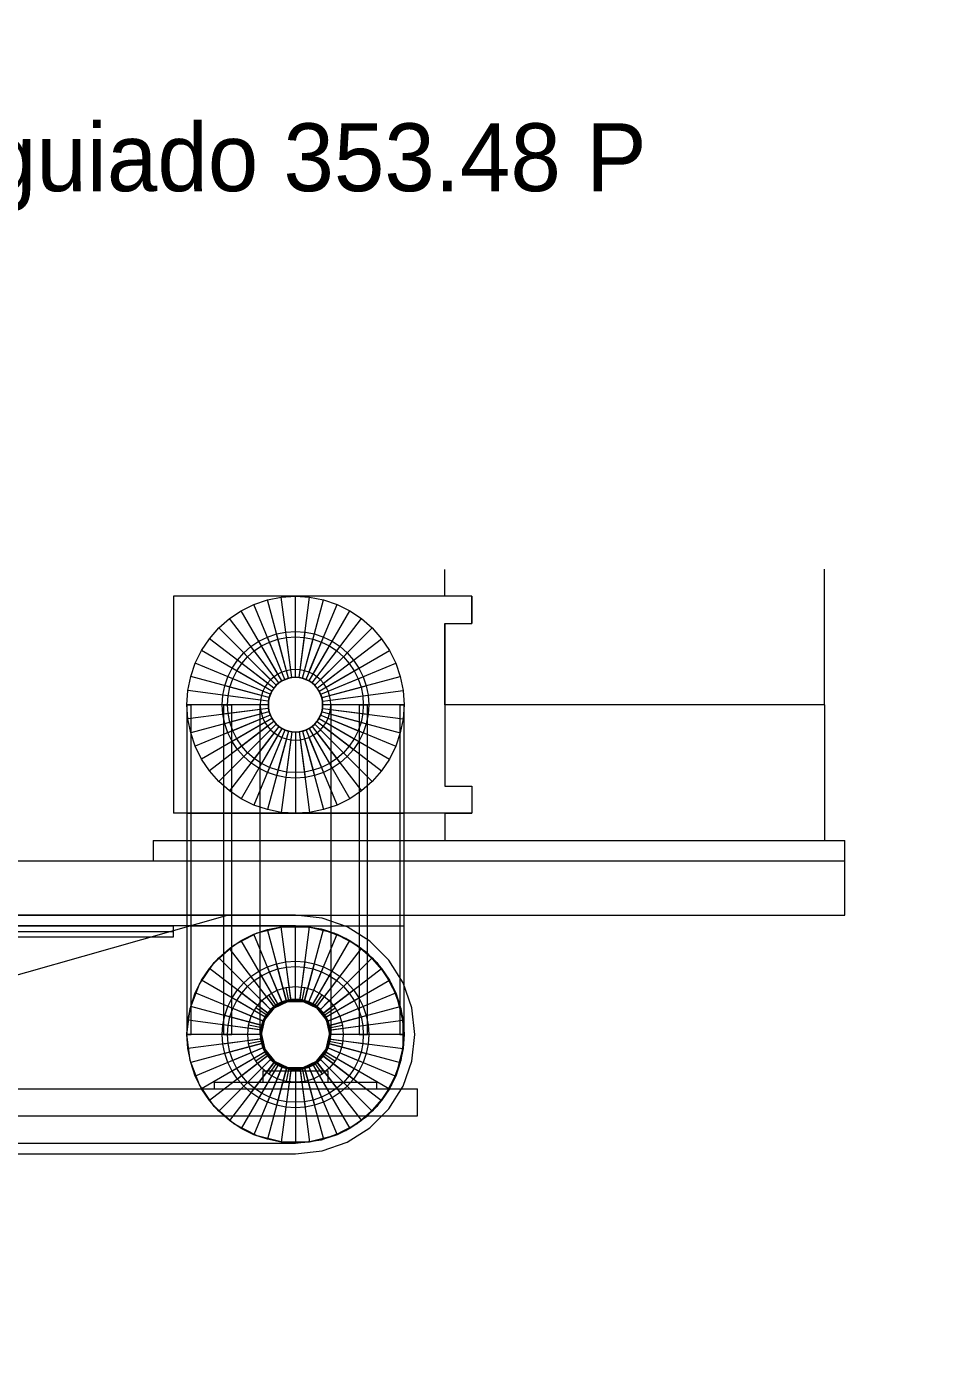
# Model space of a CAD drawing. Header units: millimetres. Extents: x -191664 to 191490, y -197311 to 10263.
# Drawn here: x 2802 to 3482, y -184551 to -183565 of the extents above; entities that cross this region are included whole.
import ezdxf

# ---------------------------------------------------------------- set-up
doc = ezdxf.new("R2010")
doc.units = ezdxf.units.MM
doc.layers.add('R15_COTAS_TRANSPORTE_P', color=1, linetype='Continuous', lineweight=0)
doc.layers.add('R15_PRENSA_RECEPCION_P', color=2, linetype='Continuous', lineweight=0)
doc.dimstyles.new('PLANTA_20', dxfattribs={"dimtxt": 50, "dimasz": 30, "dimexe": 30, "dimexo": 16, "dimgap": 20, "dimtad": 1, "dimtih": 1, "dimtoh": 1, "dimdec": 1, "dimzin": 0, "dimdsep": 46, "dimcen": 0.09, "dimadec": 0, "dimazin": 0, "dimtfac": 1, "dimtdec": 4, "dimtofl": 0, "dimtmove": 0, "dimatfit": 3, "dimfxl": 1, "dimtolj": 1, "dimtzin": 0, "dimarcsym": 0})

# ---------------------------------------------------------------- blocks, each defined once
blk = doc.blocks.new('*D133')
at = {"layer": 'Defpoints', "color": 0, "transparency": 16777216}
for p in [(439.69, -194147.98), (217.89, -194406.09), (-500, -194490), (-500, -194490), (500, -194490)]:
    blk.add_point(p, dxfattribs=at)
at = {"layer": 'R15_COTAS_TRANSPORTE_P', "color": 0, "lineweight": -2, "transparency": 16777216}
blk.add_arc((-500, -194490), 722.77, 2.37834, 17.62166, dxfattribs=at)
at = {"layer": 'R15_COTAS_TRANSPORTE_P', "color": 0, "transparency": 16777216}
for points in [[(184.12, -194272.81), (193.59, -194269.58), (179.18, -194242.8)], [(227.15, -194459.9), (217.15, -194460.11), (222.77, -194490)]]:
    blk.add_solid(points, dxfattribs=at)

msp = doc.modelspace()

# ---------------------------------------------------------------- linework, layer by layer
at = {"layer": 'R15_PRENSA_RECEPCION_P', "color": 127, "true_color": 0x587e77}
for p, q in [((3110, -183968.78), (3110, -183965.42)), ((3110, -183975.38), (3110, -183968.78)), ((3390, -183966.92), (3390, -183965)), ((3390, -183972.61), (3390, -183966.92)), ((3110, -183985), (3110, -183975.38)), ((3390, -183981.85), (3390, -183972.61)), ((3130, -183985), (2910, -183985)), ((2910, -183985), (2910, -184145)), ((3130, -183985), (3110, -183985)), ((3130, -183987.5), (3130, -183985)), ((3130, -183985), (3130, -184005)), ((3130, -183990.12), (3130, -183987.5)), ((3390, -183994.29), (3390, -183981.85)), ((3130, -183992.87), (3130, -183990.12)), ((3130, -183995.74), (3130, -183992.87)), ((3130, -183998.72), (3130, -183995.74)), ((3390, -184009.44), (3390, -183994.29)), ((3110, -184012.6), (3110, -184005)), ((3110, -184005), (3130, -184005)), ((3110, -184005), (3110, -184125)), ((3130, -184001.81), (3130, -183998.72)), ((3130, -184005), (3130, -184001.81)), ((3110, -184020.64), (3110, -184012.6)), ((3390, -184026.73), (3390, -184009.44)), ((3110, -184029.05), (3110, -184020.64)), ((3390, -184045.49), (3390, -184026.73)), ((3110, -184037.77), (3110, -184029.05)), ((3110, -184046.72), (3110, -184037.77)), ((3110, -184055.82), (3110, -184046.72)), ((3390, -184065), (3390, -184045.49)), ((3110, -184065), (3110, -184055.82)), ((3390, -184065), (3110, -184065)), ((3110, -184065), (3110, -184074.18)), ((3390, -184065), (3390, -184084.51)), ((3110, -184074.18), (3110, -184083.28)), ((3110, -184083.28), (3110, -184092.23)), ((3390, -184084.51), (3390, -184103.27)), ((3110, -184092.23), (3110, -184100.95)), ((3110, -184100.95), (3110, -184109.36)), ((3390, -184103.27), (3390, -184120.56)), ((3110, -184109.36), (3110, -184117.4)), ((3110, -184117.4), (3110, -184125)), ((3110, -184125), (3130, -184125)), ((3130, -184125), (3130, -184145)), ((3130, -184125), (3130, -184128.19)), ((3390, -184120.56), (3390, -184135.71)), ((3130, -184128.19), (3130, -184131.28)), ((3130, -184131.28), (3130, -184134.26)), ((3130, -184134.26), (3130, -184137.13)), ((3390, -184135.71), (3390, -184148.15)), ((3130, -184145), (2910, -184145)), ((3110, -184145), (3130, -184145)), ((3110, -184145), (3110, -184154.62)), ((3130, -184137.13), (3130, -184139.88)), ((3130, -184139.88), (3130, -184142.5)), ((3130, -184142.5), (3130, -184145)), ((3110, -184154.62), (3110, -184161.22)), ((3390, -184148.15), (3390, -184157.39)), ((3110, -184161.22), (3110, -184164.58)), ((3390, -184157.39), (3390, -184163.08)), ((3390, -184163.08), (3390, -184165))]:
    msp.add_line(p, q, dxfattribs=at)
at = {"layer": 'R15_PRENSA_RECEPCION_P', "color": 253, "true_color": 0xa2a8aa}
for p, q in [((2969.39, -183991.09), (2979.29, -183987.73)), ((2979.29, -183987.73), (2989.56, -183985.68)), ((2993.27, -184039.89), (2979.29, -183987.73)), ((2989.56, -183985.68), (3000, -183985)), ((2996.61, -184039.22), (2989.56, -183985.68)), ((3000, -184039), (3000, -183985)), ((3000, -183985), (3010.44, -183985.68)), ((3003.39, -184039.22), (3010.44, -183985.68)), ((3006.73, -184039.89), (3020.71, -183987.73)), ((3010.44, -183985.68), (3020.71, -183987.73)), ((3020.71, -183987.73), (3030.61, -183991.09)), ((2951.3, -184001.53), (2960, -183995.72)), ((2960, -183995.72), (2969.39, -183991.09)), ((2987, -184042.48), (2960, -183995.72)), ((2990.05, -184040.98), (2969.39, -183991.09)), ((3009.95, -184040.98), (3030.61, -183991.09)), ((3013, -184042.48), (3040, -183995.72)), ((3030.61, -183991.09), (3040, -183995.72)), ((3040, -183995.72), (3048.7, -184001.53)), ((2943.43, -184008.43), (2951.3, -184001.53)), ((2984.17, -184044.37), (2951.3, -184001.53)), ((3015.83, -184044.37), (3048.7, -184001.53)), ((3048.7, -184001.53), (3056.57, -184008.43)), ((2930.72, -184025), (2936.53, -184016.3)), ((2936.53, -184016.3), (2943.43, -184008.43)), ((2979.37, -184049.17), (2936.53, -184016.3)), ((2981.62, -184046.62), (2943.43, -184008.43)), ((2973, -184018.23), (2979.34, -184015.11)), ((2979.34, -184015.11), (2986.02, -184012.84)), ((2980.87, -184018.81), (2979.34, -184015.11)), ((2980.87, -184018.81), (2987.06, -184016.7)), ((2986.02, -184012.84), (2992.95, -184011.46)), ((2987.06, -184016.7), (2986.02, -184012.84)), ((2987.06, -184016.7), (2993.47, -184015.43)), ((2994.76, -184045.44), (2987.06, -184016.7)), ((2992.95, -184011.46), (3000, -184011)), ((2993.47, -184015.43), (2992.95, -184011.46)), ((2993.47, -184015.43), (3000, -184015)), ((2997.36, -184044.92), (2993.47, -184015.43)), ((3000, -184015), (3000, -184011)), ((3000, -184011), (3007.05, -184011.46)), ((3000, -184044.75), (3000, -184015)), ((3000, -184015), (3006.53, -184015.43)), ((3002.64, -184044.92), (3006.53, -184015.43)), ((3005.24, -184045.44), (3012.94, -184016.7)), ((3006.53, -184015.43), (3007.05, -184011.46)), ((3006.53, -184015.43), (3012.94, -184016.7)), ((3007.05, -184011.46), (3013.98, -184012.84)), ((3012.94, -184016.7), (3013.98, -184012.84)), ((3012.94, -184016.7), (3019.13, -184018.81)), ((3013.98, -184012.84), (3020.66, -184015.11)), ((3018.38, -184046.62), (3056.57, -184008.43)), ((3019.13, -184018.81), (3020.66, -184015.11)), ((3020.63, -184049.17), (3063.47, -184016.3)), ((3020.66, -184015.11), (3027, -184018.23)), ((3056.57, -184008.43), (3063.47, -184016.3)), ((3063.47, -184016.3), (3069.28, -184025)), ((2926.09, -184034.39), (2930.72, -184025)), ((2977.48, -184052), (2930.72, -184025)), ((2957.16, -184032.13), (2961.82, -184026.82)), ((2961.82, -184026.82), (2967.13, -184022.16)), ((2964.64, -184029.64), (2961.82, -184026.82)), ((2964.64, -184029.64), (2969.56, -184025.33)), ((2967.13, -184022.16), (2973, -184018.23)), ((2969.56, -184025.33), (2967.13, -184022.16)), ((2969.56, -184025.33), (2975, -184021.7)), ((2987.67, -184048.93), (2969.56, -184025.33)), ((2975, -184021.7), (2973, -184018.23)), ((2975, -184021.7), (2980.87, -184018.81)), ((2989.88, -184047.46), (2975, -184021.7)), ((2992.25, -184046.29), (2980.87, -184018.81)), ((3007.75, -184046.29), (3019.13, -184018.81)), ((3010.12, -184047.46), (3025, -184021.7)), ((3012.33, -184048.93), (3030.44, -184025.33)), ((3019.13, -184018.81), (3025, -184021.7)), ((3022.52, -184052), (3069.28, -184025)), ((3025, -184021.7), (3027, -184018.23)), ((3025, -184021.7), (3030.44, -184025.33)), ((3027, -184018.23), (3032.87, -184022.16)), ((3030.44, -184025.33), (3032.87, -184022.16)), ((3030.44, -184025.33), (3035.36, -184029.64)), ((3032.87, -184022.16), (3038.18, -184026.82)), ((3035.36, -184029.64), (3038.18, -184026.82)), ((3038.18, -184026.82), (3042.84, -184032.13)), ((3069.28, -184025), (3073.91, -184034.39)), ((2922.73, -184044.29), (2926.09, -184034.39)), ((2975.98, -184055.05), (2926.09, -184034.39)), ((2953.23, -184038), (2957.16, -184032.13)), ((2956.7, -184040), (2960.33, -184034.56)), ((2960.33, -184034.56), (2957.16, -184032.13)), ((2960.33, -184034.56), (2964.64, -184029.64)), ((2983.93, -184052.67), (2960.33, -184034.56)), ((2985.68, -184050.68), (2964.64, -184029.64)), ((3014.32, -184050.68), (3035.36, -184029.64)), ((3016.07, -184052.67), (3039.67, -184034.56)), ((3024.02, -184055.05), (3073.91, -184034.39)), ((3035.36, -184029.64), (3039.67, -184034.56)), ((3039.67, -184034.56), (3042.84, -184032.13)), ((3039.67, -184034.56), (3043.3, -184040)), ((3042.84, -184032.13), (3046.77, -184038)), ((3073.91, -184034.39), (3077.27, -184044.29)), ((2920.68, -184054.56), (2922.73, -184044.29)), ((2974.89, -184058.27), (2922.73, -184044.29)), ((2947.84, -184051.02), (2950.11, -184044.34)), ((2950.11, -184044.34), (2953.23, -184038)), ((2953.81, -184045.87), (2950.11, -184044.34)), ((2951.7, -184052.06), (2953.81, -184045.87)), ((2956.7, -184040), (2953.23, -184038)), ((2953.81, -184045.87), (2956.7, -184040)), ((2981.29, -184057.25), (2953.81, -184045.87)), ((2982.46, -184054.88), (2956.7, -184040)), ((2981.62, -184046.62), (2979.37, -184049.17)), ((2984.17, -184044.37), (2981.62, -184046.62)), ((2987, -184042.48), (2984.17, -184044.37)), ((2990.05, -184040.98), (2987, -184042.48)), ((2989.88, -184047.46), (2987.67, -184048.93)), ((2992.25, -184046.29), (2989.88, -184047.46)), ((2993.27, -184039.89), (2990.05, -184040.98)), ((2994.76, -184045.44), (2992.25, -184046.29)), ((2996.61, -184039.22), (2993.27, -184039.89)), ((2997.36, -184044.92), (2994.76, -184045.44)), ((3000, -184039), (2996.61, -184039.22)), ((3000, -184044.75), (2997.36, -184044.92)), ((3003.39, -184039.22), (3000, -184039)), ((3002.64, -184044.92), (3000, -184044.75)), ((3005.24, -184045.44), (3002.64, -184044.92)), ((3006.73, -184039.89), (3003.39, -184039.22)), ((3007.75, -184046.29), (3005.24, -184045.44)), ((3009.95, -184040.98), (3006.73, -184039.89)), ((3010.12, -184047.46), (3007.75, -184046.29)), ((3013, -184042.48), (3009.95, -184040.98)), ((3012.33, -184048.93), (3010.12, -184047.46)), ((3015.83, -184044.37), (3013, -184042.48)), ((3018.38, -184046.62), (3015.83, -184044.37)), ((3017.54, -184054.88), (3043.3, -184040)), ((3020.63, -184049.17), (3018.38, -184046.62)), ((3018.71, -184057.25), (3046.19, -184045.87)), ((3025.11, -184058.27), (3077.27, -184044.29)), ((3043.3, -184040), (3046.77, -184038)), ((3043.3, -184040), (3046.19, -184045.87)), ((3046.19, -184045.87), (3049.89, -184044.34)), ((3046.19, -184045.87), (3048.3, -184052.06)), ((3046.77, -184038), (3049.89, -184044.34)), ((3049.89, -184044.34), (3052.16, -184051.02)), ((3077.27, -184044.29), (3079.32, -184054.56)), ((2920, -184065), (2920.68, -184054.56)), ((2974.22, -184061.61), (2920.68, -184054.56)), ((2946.46, -184057.95), (2947.84, -184051.02)), ((2951.7, -184052.06), (2947.84, -184051.02)), ((2950.43, -184058.47), (2951.7, -184052.06)), ((2980.44, -184059.76), (2951.7, -184052.06)), ((2975.98, -184055.05), (2974.89, -184058.27)), ((2977.48, -184052), (2975.98, -184055.05)), ((2979.37, -184049.17), (2977.48, -184052)), ((2981.29, -184057.25), (2980.44, -184059.76)), ((2982.46, -184054.88), (2981.29, -184057.25)), ((2983.93, -184052.67), (2982.46, -184054.88)), ((2985.68, -184050.68), (2983.93, -184052.67)), ((2987.67, -184048.93), (2985.68, -184050.68)), ((3014.32, -184050.68), (3012.33, -184048.93)), ((3016.07, -184052.67), (3014.32, -184050.68)), ((3017.54, -184054.88), (3016.07, -184052.67)), ((3018.71, -184057.25), (3017.54, -184054.88)), ((3019.56, -184059.76), (3018.71, -184057.25)), ((3019.56, -184059.76), (3048.3, -184052.06)), ((3022.52, -184052), (3020.63, -184049.17)), ((3024.02, -184055.05), (3022.52, -184052)), ((3025.11, -184058.27), (3024.02, -184055.05)), ((3025.78, -184061.61), (3079.32, -184054.56)), ((3048.3, -184052.06), (3052.16, -184051.02)), ((3048.3, -184052.06), (3049.57, -184058.47)), ((3052.16, -184051.02), (3053.54, -184057.95)), ((3079.32, -184054.56), (3080, -184065)), ((2974, -184065), (2920, -184065)), ((2920.68, -184075.44), (2920, -184065)), ((2946, -184065), (2946.46, -184057.95)), ((2950, -184065), (2946, -184065)), ((2946.46, -184072.05), (2946, -184065)), ((2950.43, -184058.47), (2946.46, -184057.95)), ((2950, -184065), (2950.43, -184058.47)), ((2979.75, -184065), (2950, -184065)), ((2950.43, -184071.53), (2950, -184065)), ((2979.92, -184062.36), (2950.43, -184058.47)), ((2974.22, -184061.61), (2974, -184065)), ((2974, -184065), (2974.22, -184068.39)), ((2974.89, -184058.27), (2974.22, -184061.61)), ((2979.92, -184062.36), (2979.75, -184065)), ((2979.75, -184065), (2979.92, -184067.64)), ((2980.44, -184059.76), (2979.92, -184062.36)), ((3020.08, -184062.36), (3019.56, -184059.76)), ((3020.08, -184062.36), (3049.57, -184058.47)), ((3020.25, -184065), (3020.08, -184062.36)), ((3020.08, -184067.64), (3020.25, -184065)), ((3050, -184065), (3020.25, -184065)), ((3025.78, -184061.61), (3025.11, -184058.27)), ((3026, -184065), (3025.78, -184061.61)), ((3025.78, -184068.39), (3026, -184065)), ((3080, -184065), (3026, -184065)), ((3049.57, -184058.47), (3053.54, -184057.95)), ((3049.57, -184058.47), (3050, -184065)), ((3050, -184065), (3049.57, -184071.53)), ((3054, -184065), (3050, -184065)), ((3053.54, -184057.95), (3054, -184065)), ((3054, -184065), (3053.54, -184072.05)), ((3080, -184065), (3079.32, -184075.44)), ((2974.22, -184068.39), (2920.68, -184075.44)), ((2922.73, -184085.71), (2920.68, -184075.44)), ((2974.89, -184071.73), (2922.73, -184085.71)), ((2975.98, -184074.95), (2926.09, -184095.61)), ((2950.43, -184071.53), (2946.46, -184072.05)), ((2947.84, -184078.98), (2946.46, -184072.05)), ((2979.92, -184067.64), (2950.43, -184071.53)), ((2951.7, -184077.94), (2950.43, -184071.53)), ((2980.44, -184070.24), (2951.7, -184077.94)), ((2981.29, -184072.75), (2953.81, -184084.13)), ((2982.46, -184075.12), (2956.7, -184090)), ((2983.93, -184077.33), (2960.33, -184095.44)), ((2974.22, -184068.39), (2974.89, -184071.73)), ((2974.89, -184071.73), (2975.98, -184074.95)), ((2975.98, -184074.95), (2977.48, -184078)), ((2979.92, -184067.64), (2980.44, -184070.24)), ((2980.44, -184070.24), (2981.29, -184072.75)), ((2981.29, -184072.75), (2982.46, -184075.12)), ((2982.46, -184075.12), (2983.93, -184077.33)), ((2983.93, -184077.33), (2985.68, -184079.32)), ((3014.32, -184079.32), (3016.07, -184077.33)), ((3016.07, -184077.33), (3017.54, -184075.12)), ((3016.07, -184077.33), (3039.67, -184095.44)), ((3017.54, -184075.12), (3018.71, -184072.75)), ((3017.54, -184075.12), (3043.3, -184090)), ((3018.71, -184072.75), (3019.56, -184070.24)), ((3018.71, -184072.75), (3046.19, -184084.13)), ((3019.56, -184070.24), (3020.08, -184067.64)), ((3019.56, -184070.24), (3048.3, -184077.94)), ((3020.08, -184067.64), (3049.57, -184071.53)), ((3022.52, -184078), (3024.02, -184074.95)), ((3024.02, -184074.95), (3025.11, -184071.73)), ((3024.02, -184074.95), (3073.91, -184095.61)), ((3025.11, -184071.73), (3025.78, -184068.39)), ((3025.11, -184071.73), (3077.27, -184085.71)), ((3025.78, -184068.39), (3079.32, -184075.44)), ((3049.57, -184071.53), (3048.3, -184077.94)), ((3049.57, -184071.53), (3053.54, -184072.05)), ((3053.54, -184072.05), (3052.16, -184078.98)), ((3079.32, -184075.44), (3077.27, -184085.71)), ((2926.09, -184095.61), (2922.73, -184085.71)), ((2977.48, -184078), (2930.72, -184105)), ((2979.37, -184080.83), (2936.53, -184113.7)), ((2981.62, -184083.38), (2943.43, -184121.57)), ((2951.7, -184077.94), (2947.84, -184078.98)), ((2950.11, -184085.66), (2947.84, -184078.98)), ((2953.81, -184084.13), (2950.11, -184085.66)), ((2953.23, -184092), (2950.11, -184085.66)), ((2984.17, -184085.63), (2951.3, -184128.47)), ((2953.81, -184084.13), (2951.7, -184077.94)), ((2956.7, -184090), (2953.81, -184084.13)), ((2985.68, -184079.32), (2964.64, -184100.36)), ((2987.67, -184081.07), (2969.56, -184104.67)), ((2989.88, -184082.54), (2975, -184108.3)), ((2977.48, -184078), (2979.37, -184080.83)), ((2979.37, -184080.83), (2981.62, -184083.38)), ((2992.25, -184083.71), (2980.87, -184111.19)), ((2981.62, -184083.38), (2984.17, -184085.63)), ((2984.17, -184085.63), (2987, -184087.52)), ((2985.68, -184079.32), (2987.67, -184081.07)), ((2994.76, -184084.56), (2987.06, -184113.3)), ((2987.67, -184081.07), (2989.88, -184082.54)), ((2989.88, -184082.54), (2992.25, -184083.71)), ((2992.25, -184083.71), (2994.76, -184084.56)), ((2997.36, -184085.08), (2993.47, -184114.57)), ((2994.76, -184084.56), (2997.36, -184085.08)), ((2997.36, -184085.08), (3000, -184085.25)), ((3000, -184085.25), (3002.64, -184085.08)), ((3000, -184085.25), (3000, -184115)), ((3002.64, -184085.08), (3005.24, -184084.56)), ((3002.64, -184085.08), (3006.53, -184114.57)), ((3005.24, -184084.56), (3007.75, -184083.71)), ((3005.24, -184084.56), (3012.94, -184113.3)), ((3007.75, -184083.71), (3010.12, -184082.54)), ((3007.75, -184083.71), (3019.13, -184111.19)), ((3010.12, -184082.54), (3012.33, -184081.07)), ((3010.12, -184082.54), (3025, -184108.3)), ((3012.33, -184081.07), (3014.32, -184079.32)), ((3012.33, -184081.07), (3030.44, -184104.67)), ((3013, -184087.52), (3015.83, -184085.63)), ((3014.32, -184079.32), (3035.36, -184100.36)), ((3015.83, -184085.63), (3018.38, -184083.38)), ((3015.83, -184085.63), (3048.7, -184128.47)), ((3018.38, -184083.38), (3020.63, -184080.83)), ((3018.38, -184083.38), (3056.57, -184121.57)), ((3020.63, -184080.83), (3022.52, -184078)), ((3020.63, -184080.83), (3063.47, -184113.7)), ((3022.52, -184078), (3069.28, -184105)), ((3046.19, -184084.13), (3043.3, -184090)), ((3048.3, -184077.94), (3046.19, -184084.13)), ((3046.19, -184084.13), (3049.89, -184085.66)), ((3049.89, -184085.66), (3046.77, -184092)), ((3048.3, -184077.94), (3052.16, -184078.98)), ((3052.16, -184078.98), (3049.89, -184085.66)), ((3077.27, -184085.71), (3073.91, -184095.61)), ((2930.72, -184105), (2926.09, -184095.61)), ((2956.7, -184090), (2953.23, -184092)), ((2957.16, -184097.87), (2953.23, -184092)), ((2960.33, -184095.44), (2956.7, -184090)), ((2960.33, -184095.44), (2957.16, -184097.87)), ((2987, -184087.52), (2960, -184134.28)), ((2964.64, -184100.36), (2960.33, -184095.44)), ((2990.05, -184089.02), (2969.39, -184138.91)), ((2993.27, -184090.11), (2979.29, -184142.27)), ((2987, -184087.52), (2990.05, -184089.02)), ((2996.61, -184090.78), (2989.56, -184144.32)), ((2990.05, -184089.02), (2993.27, -184090.11)), ((2993.27, -184090.11), (2996.61, -184090.78)), ((2996.61, -184090.78), (3000, -184091)), ((3000, -184091), (3003.39, -184090.78)), ((3000, -184091), (3000, -184145)), ((3003.39, -184090.78), (3006.73, -184090.11)), ((3003.39, -184090.78), (3010.44, -184144.32)), ((3006.73, -184090.11), (3009.95, -184089.02)), ((3006.73, -184090.11), (3020.71, -184142.27)), ((3009.95, -184089.02), (3013, -184087.52)), ((3009.95, -184089.02), (3030.61, -184138.91)), ((3013, -184087.52), (3040, -184134.28)), ((3039.67, -184095.44), (3035.36, -184100.36)), ((3043.3, -184090), (3039.67, -184095.44)), ((3039.67, -184095.44), (3042.84, -184097.87)), ((3046.77, -184092), (3042.84, -184097.87)), ((3043.3, -184090), (3046.77, -184092)), ((3073.91, -184095.61), (3069.28, -184105)), ((2936.53, -184113.7), (2930.72, -184105)), ((2961.82, -184103.18), (2957.16, -184097.87)), ((2964.64, -184100.36), (2961.82, -184103.18)), ((2967.13, -184107.84), (2961.82, -184103.18)), ((2969.56, -184104.67), (2964.64, -184100.36)), ((2969.56, -184104.67), (2967.13, -184107.84)), ((2975, -184108.3), (2969.56, -184104.67)), ((3030.44, -184104.67), (3025, -184108.3)), ((3035.36, -184100.36), (3030.44, -184104.67)), ((3030.44, -184104.67), (3032.87, -184107.84)), ((3038.18, -184103.18), (3032.87, -184107.84)), ((3035.36, -184100.36), (3038.18, -184103.18)), ((3042.84, -184097.87), (3038.18, -184103.18)), ((3069.28, -184105), (3063.47, -184113.7)), ((2943.43, -184121.57), (2936.53, -184113.7)), ((2973, -184111.77), (2967.13, -184107.84)), ((2975, -184108.3), (2973, -184111.77)), ((2979.34, -184114.89), (2973, -184111.77)), ((2980.87, -184111.19), (2975, -184108.3)), ((2980.87, -184111.19), (2979.34, -184114.89)), ((2986.02, -184117.16), (2979.34, -184114.89)), ((2987.06, -184113.3), (2980.87, -184111.19)), ((2987.06, -184113.3), (2986.02, -184117.16)), ((2993.47, -184114.57), (2987.06, -184113.3)), ((2993.47, -184114.57), (2992.95, -184118.54)), ((3000, -184115), (2993.47, -184114.57)), ((3006.53, -184114.57), (3000, -184115)), ((3000, -184115), (3000, -184119)), ((3012.94, -184113.3), (3006.53, -184114.57)), ((3006.53, -184114.57), (3007.05, -184118.54)), ((3019.13, -184111.19), (3012.94, -184113.3)), ((3012.94, -184113.3), (3013.98, -184117.16)), ((3020.66, -184114.89), (3013.98, -184117.16)), ((3025, -184108.3), (3019.13, -184111.19)), ((3019.13, -184111.19), (3020.66, -184114.89)), ((3027, -184111.77), (3020.66, -184114.89)), ((3025, -184108.3), (3027, -184111.77)), ((3032.87, -184107.84), (3027, -184111.77)), ((3063.47, -184113.7), (3056.57, -184121.57)), ((2951.3, -184128.47), (2943.43, -184121.57)), ((2992.95, -184118.54), (2986.02, -184117.16)), ((3000, -184119), (2992.95, -184118.54)), ((3007.05, -184118.54), (3000, -184119)), ((3013.98, -184117.16), (3007.05, -184118.54)), ((3056.57, -184121.57), (3048.7, -184128.47)), ((2960, -184134.28), (2951.3, -184128.47)), ((2969.39, -184138.91), (2960, -184134.28)), ((3040, -184134.28), (3030.61, -184138.91)), ((3048.7, -184128.47), (3040, -184134.28)), ((2979.29, -184142.27), (2969.39, -184138.91)), ((2989.56, -184144.32), (2979.29, -184142.27)), ((3000, -184145), (2989.56, -184144.32)), ((3010.44, -184144.32), (3000, -184145)), ((3020.71, -184142.27), (3010.44, -184144.32)), ((3030.61, -184138.91), (3020.71, -184142.27)), ((2960, -184238.72), (2969.39, -184234.09)), ((2969.39, -184234.09), (2979.29, -184230.73)), ((2990.05, -184283.98), (2969.39, -184234.09)), ((2979.29, -184230.73), (2989.56, -184228.68)), ((2993.27, -184282.89), (2979.29, -184230.73)), ((2989.56, -184228.68), (3000, -184228)), ((2996.61, -184282.22), (2989.56, -184228.68)), ((3000, -184282), (3000, -184228)), ((3000, -184228), (3010.44, -184228.68)), ((3003.39, -184282.22), (3010.44, -184228.68)), ((3006.73, -184282.89), (3020.71, -184230.73)), ((3009.95, -184283.98), (3030.61, -184234.09)), ((3010.44, -184228.68), (3020.71, -184230.73)), ((3020.71, -184230.73), (3030.61, -184234.09)), ((3030.61, -184234.09), (3040, -184238.72)), ((2943.43, -184251.43), (2951.3, -184244.53)), ((2951.3, -184244.53), (2960, -184238.72)), ((2984.17, -184287.37), (2951.3, -184244.53)), ((2987, -184285.48), (2960, -184238.72)), ((3013, -184285.48), (3040, -184238.72)), ((3015.83, -184287.37), (3048.7, -184244.53)), ((3040, -184238.72), (3048.7, -184244.53)), ((3048.7, -184244.53), (3056.57, -184251.43)), ((2936.53, -184259.3), (2943.43, -184251.43)), ((2981.62, -184289.62), (2943.43, -184251.43)), ((2986.02, -184255.84), (2992.95, -184254.46)), ((2992.95, -184254.46), (3000, -184254)), ((2993.47, -184258.43), (2992.95, -184254.46)), ((3000, -184258), (3000, -184254)), ((3000, -184254), (3007.05, -184254.46)), ((3006.53, -184258.43), (3007.05, -184254.46)), ((3007.05, -184254.46), (3013.98, -184255.84)), ((3018.38, -184289.62), (3056.57, -184251.43)), ((3056.57, -184251.43), (3063.47, -184259.3)), ((2930.72, -184268), (2936.53, -184259.3)), ((2979.37, -184292.17), (2936.53, -184259.3)), ((2967.13, -184265.16), (2973, -184261.23)), ((2973, -184261.23), (2979.34, -184258.11)), ((2975, -184264.7), (2973, -184261.23)), ((2975, -184264.7), (2980.87, -184261.81)), ((2979.34, -184258.11), (2986.02, -184255.84)), ((2980.87, -184261.81), (2979.34, -184258.11)), ((2980.87, -184261.81), (2987.06, -184259.7)), ((2990.34, -184284.67), (2980.87, -184261.81)), ((2987.06, -184259.7), (2986.02, -184255.84)), ((2987.06, -184259.7), (2993.47, -184258.43)), ((2993.46, -184283.61), (2987.06, -184259.7)), ((2993.47, -184258.43), (3000, -184258)), ((2996.7, -184282.97), (2993.47, -184258.43)), ((3000, -184282.75), (3000, -184258)), ((3000, -184258), (3006.53, -184258.43)), ((3003.3, -184282.97), (3006.53, -184258.43)), ((3006.53, -184258.43), (3012.94, -184259.7)), ((3006.54, -184283.61), (3012.94, -184259.7)), ((3009.66, -184284.67), (3019.13, -184261.81)), ((3012.94, -184259.7), (3013.98, -184255.84)), ((3012.94, -184259.7), (3019.13, -184261.81)), ((3013.98, -184255.84), (3020.66, -184258.11)), ((3019.13, -184261.81), (3020.66, -184258.11)), ((3019.13, -184261.81), (3025, -184264.7)), ((3020.63, -184292.17), (3063.47, -184259.3)), ((3020.66, -184258.11), (3027, -184261.23)), ((3025, -184264.7), (3027, -184261.23)), ((3027, -184261.23), (3032.87, -184265.16)), ((3063.47, -184259.3), (3069.28, -184268)), ((2926.09, -184277.39), (2930.72, -184268)), ((2977.48, -184295), (2930.72, -184268)), ((2957.16, -184275.13), (2961.82, -184269.82)), ((2960.33, -184277.56), (2964.64, -184272.64)), ((2961.82, -184269.82), (2967.13, -184265.16)), ((2964.64, -184272.64), (2961.82, -184269.82)), ((2964.64, -184272.64), (2969.56, -184268.33)), ((2982.15, -184290.15), (2964.64, -184272.64)), ((2969.56, -184268.33), (2967.13, -184265.16)), ((2969.56, -184268.33), (2975, -184264.7)), ((2984.63, -184287.97), (2969.56, -184268.33)), ((2987.38, -184286.13), (2975, -184264.7)), ((3012.62, -184286.13), (3025, -184264.7)), ((3015.37, -184287.97), (3030.44, -184268.33)), ((3017.85, -184290.15), (3035.36, -184272.64)), ((3022.52, -184295), (3069.28, -184268)), ((3025, -184264.7), (3030.44, -184268.33)), ((3030.44, -184268.33), (3032.87, -184265.16)), ((3030.44, -184268.33), (3035.36, -184272.64)), ((3032.87, -184265.16), (3038.18, -184269.82)), ((3035.36, -184272.64), (3038.18, -184269.82)), ((3035.36, -184272.64), (3039.67, -184277.56)), ((3038.18, -184269.82), (3042.84, -184275.13)), ((3069.28, -184268), (3073.91, -184277.39)), ((2922.73, -184287.29), (2926.09, -184277.39)), ((2975.98, -184298.05), (2926.09, -184277.39)), ((2950.11, -184287.34), (2953.23, -184281)), ((2953.23, -184281), (2957.16, -184275.13)), ((2956.7, -184283), (2953.23, -184281)), ((2953.81, -184288.87), (2956.7, -184283)), ((2956.7, -184283), (2960.33, -184277.56)), ((2978.13, -184295.38), (2956.7, -184283)), ((2960.33, -184277.56), (2957.16, -184275.13)), ((2979.97, -184292.63), (2960.33, -184277.56)), ((2990.05, -184283.98), (2987, -184285.48)), ((2993.27, -184282.89), (2990.05, -184283.98)), ((2993.46, -184283.61), (2990.34, -184284.67)), ((2996.61, -184282.22), (2993.27, -184282.89)), ((2996.7, -184282.97), (2993.46, -184283.61)), ((3000, -184282), (2996.61, -184282.22)), ((3000, -184282.75), (2996.7, -184282.97)), ((3003.39, -184282.22), (3000, -184282)), ((3003.3, -184282.97), (3000, -184282.75)), ((3006.54, -184283.61), (3003.3, -184282.97)), ((3006.73, -184282.89), (3003.39, -184282.22)), ((3009.66, -184284.67), (3006.54, -184283.61)), ((3009.95, -184283.98), (3006.73, -184282.89)), ((3013, -184285.48), (3009.95, -184283.98)), ((3020.03, -184292.63), (3039.67, -184277.56)), ((3021.87, -184295.38), (3043.3, -184283)), ((3024.02, -184298.05), (3073.91, -184277.39)), ((3039.67, -184277.56), (3042.84, -184275.13)), ((3039.67, -184277.56), (3043.3, -184283)), ((3042.84, -184275.13), (3046.77, -184281)), ((3043.3, -184283), (3046.77, -184281)), ((3043.3, -184283), (3046.19, -184288.87)), ((3046.77, -184281), (3049.89, -184287.34)), ((3073.91, -184277.39), (3077.27, -184287.29)), ((2920.68, -184297.56), (2922.73, -184287.29)), ((2974.89, -184301.27), (2922.73, -184287.29)), ((2946.46, -184300.95), (2947.84, -184294.02)), ((2947.84, -184294.02), (2950.11, -184287.34)), ((2951.7, -184295.06), (2947.84, -184294.02)), ((2953.81, -184288.87), (2950.11, -184287.34)), ((2951.7, -184295.06), (2953.81, -184288.87)), ((2976.67, -184298.34), (2953.81, -184288.87)), ((2979.37, -184292.17), (2977.48, -184295)), ((2979.97, -184292.63), (2978.13, -184295.38)), ((2981.62, -184289.62), (2979.37, -184292.17)), ((2982.15, -184290.15), (2979.97, -184292.63)), ((2984.17, -184287.37), (2981.62, -184289.62)), ((2984.63, -184287.97), (2982.15, -184290.15)), ((2987, -184285.48), (2984.17, -184287.37)), ((2987.38, -184286.13), (2984.63, -184287.97)), ((2990.34, -184284.67), (2987.38, -184286.13)), ((3012.62, -184286.13), (3009.66, -184284.67)), ((3015.37, -184287.97), (3012.62, -184286.13)), ((3015.83, -184287.37), (3013, -184285.48)), ((3017.85, -184290.15), (3015.37, -184287.97)), ((3018.38, -184289.62), (3015.83, -184287.37)), ((3020.03, -184292.63), (3017.85, -184290.15)), ((3020.63, -184292.17), (3018.38, -184289.62)), ((3021.87, -184295.38), (3020.03, -184292.63)), ((3022.52, -184295), (3020.63, -184292.17)), ((3023.33, -184298.34), (3046.19, -184288.87)), ((3025.11, -184301.27), (3077.27, -184287.29)), ((3046.19, -184288.87), (3049.89, -184287.34)), ((3046.19, -184288.87), (3048.3, -184295.06)), ((3048.3, -184295.06), (3052.16, -184294.02)), ((3049.89, -184287.34), (3052.16, -184294.02)), ((3052.16, -184294.02), (3053.54, -184300.95)), ((3077.27, -184287.29), (3079.32, -184297.56)), ((2920, -184308), (2920.68, -184297.56)), ((2974.22, -184304.61), (2920.68, -184297.56)), ((2946, -184308), (2946.46, -184300.95)), ((2950.43, -184301.47), (2946.46, -184300.95)), ((2950, -184308), (2950.43, -184301.47)), ((2950.43, -184301.47), (2951.7, -184295.06)), ((2974.97, -184304.7), (2950.43, -184301.47)), ((2975.61, -184301.46), (2951.7, -184295.06)), ((2974.89, -184301.27), (2974.22, -184304.61)), ((2975.98, -184298.05), (2974.89, -184301.27)), ((2975.61, -184301.46), (2974.97, -184304.7)), ((2976.67, -184298.34), (2975.61, -184301.46)), ((2977.48, -184295), (2975.98, -184298.05)), ((2978.13, -184295.38), (2976.67, -184298.34)), ((3023.33, -184298.34), (3021.87, -184295.38)), ((3024.02, -184298.05), (3022.52, -184295)), ((3024.39, -184301.46), (3023.33, -184298.34)), ((3025.11, -184301.27), (3024.02, -184298.05)), ((3024.39, -184301.46), (3048.3, -184295.06)), ((3025.03, -184304.7), (3024.39, -184301.46)), ((3025.03, -184304.7), (3049.57, -184301.47)), ((3025.78, -184304.61), (3025.11, -184301.27)), ((3025.78, -184304.61), (3079.32, -184297.56)), ((3048.3, -184295.06), (3049.57, -184301.47)), ((3049.57, -184301.47), (3053.54, -184300.95)), ((3049.57, -184301.47), (3050, -184308)), ((3053.54, -184300.95), (3054, -184308)), ((3079.32, -184297.56), (3080, -184308)), ((2974, -184308), (2920, -184308)), ((2920.68, -184318.44), (2920, -184308)), ((2974.22, -184311.39), (2920.68, -184318.44)), ((2950, -184308), (2946, -184308)), ((2946.46, -184315.05), (2946, -184308)), ((2974.75, -184308), (2950, -184308)), ((2950.43, -184314.53), (2950, -184308)), ((2974.97, -184311.3), (2950.43, -184314.53)), ((2974.22, -184304.61), (2974, -184308)), ((2974, -184308), (2974.22, -184311.39)), ((2974.22, -184311.39), (2974.89, -184314.73)), ((2974.97, -184304.7), (2974.75, -184308)), ((2974.75, -184308), (2974.97, -184311.3)), ((2974.97, -184311.3), (2975.61, -184314.54)), ((3024.39, -184314.54), (3025.03, -184311.3)), ((3025.25, -184308), (3025.03, -184304.7)), ((3025.03, -184311.3), (3025.25, -184308)), ((3025.03, -184311.3), (3049.57, -184314.53)), ((3025.11, -184314.73), (3025.78, -184311.39)), ((3050, -184308), (3025.25, -184308)), ((3026, -184308), (3025.78, -184304.61)), ((3025.78, -184311.39), (3026, -184308)), ((3025.78, -184311.39), (3079.32, -184318.44)), ((3080, -184308), (3026, -184308)), ((3050, -184308), (3049.57, -184314.53)), ((3054, -184308), (3050, -184308)), ((3054, -184308), (3053.54, -184315.05)), ((3080, -184308), (3079.32, -184318.44)), ((2922.73, -184328.71), (2920.68, -184318.44)), ((2974.89, -184314.73), (2922.73, -184328.71)), ((2975.98, -184317.95), (2926.09, -184338.61)), ((2977.48, -184321), (2930.72, -184348)), ((2950.43, -184314.53), (2946.46, -184315.05)), ((2947.84, -184321.98), (2946.46, -184315.05)), ((2951.7, -184320.94), (2947.84, -184321.98)), ((2950.11, -184328.66), (2947.84, -184321.98)), ((2951.7, -184320.94), (2950.43, -184314.53)), ((2975.61, -184314.54), (2951.7, -184320.94)), ((2953.81, -184327.13), (2951.7, -184320.94)), ((2976.67, -184317.66), (2953.81, -184327.13)), ((2978.13, -184320.62), (2956.7, -184333)), ((2979.97, -184323.37), (2960.33, -184338.44)), ((2974.89, -184314.73), (2975.98, -184317.95)), ((2975.61, -184314.54), (2976.67, -184317.66)), ((2975.98, -184317.95), (2977.48, -184321)), ((2976.67, -184317.66), (2978.13, -184320.62)), ((2977.48, -184321), (2979.37, -184323.83)), ((2978.13, -184320.62), (2979.97, -184323.37)), ((2979.97, -184323.37), (2982.15, -184325.85)), ((3017.85, -184325.85), (3020.03, -184323.37)), ((3020.03, -184323.37), (3021.87, -184320.62)), ((3020.03, -184323.37), (3039.67, -184338.44)), ((3020.63, -184323.83), (3022.52, -184321)), ((3021.87, -184320.62), (3023.33, -184317.66)), ((3021.87, -184320.62), (3043.3, -184333)), ((3022.52, -184321), (3024.02, -184317.95)), ((3022.52, -184321), (3069.28, -184348)), ((3023.33, -184317.66), (3024.39, -184314.54)), ((3023.33, -184317.66), (3046.19, -184327.13)), ((3024.02, -184317.95), (3025.11, -184314.73)), ((3024.02, -184317.95), (3073.91, -184338.61)), ((3024.39, -184314.54), (3048.3, -184320.94)), ((3025.11, -184314.73), (3077.27, -184328.71)), ((3048.3, -184320.94), (3046.19, -184327.13)), ((3049.57, -184314.53), (3048.3, -184320.94)), ((3048.3, -184320.94), (3052.16, -184321.98)), ((3049.57, -184314.53), (3053.54, -184315.05)), ((3052.16, -184321.98), (3049.89, -184328.66)), ((3053.54, -184315.05), (3052.16, -184321.98)), ((3079.32, -184318.44), (3077.27, -184328.71)), ((2926.09, -184338.61), (2922.73, -184328.71)), ((2979.37, -184323.83), (2936.53, -184356.7)), ((2981.62, -184326.38), (2943.43, -184364.57)), ((2953.81, -184327.13), (2950.11, -184328.66)), ((2953.23, -184335), (2950.11, -184328.66)), ((2984.17, -184328.63), (2951.3, -184371.47)), ((2956.7, -184333), (2953.23, -184335)), ((2956.7, -184333), (2953.81, -184327.13)), ((2960.33, -184338.44), (2956.7, -184333)), ((2987, -184330.52), (2960, -184377.28)), ((2982.15, -184325.85), (2964.64, -184343.36)), ((2990.05, -184332.02), (2969.39, -184381.91)), ((2984.63, -184328.03), (2969.56, -184347.67)), ((2987.38, -184329.87), (2975, -184351.3)), ((2993.27, -184333.11), (2979.29, -184385.27)), ((2979.37, -184323.83), (2981.62, -184326.38)), ((2990.34, -184331.33), (2980.87, -184354.19)), ((2981.62, -184326.38), (2984.17, -184328.63)), ((2982.15, -184325.85), (2984.63, -184328.03)), ((2984.17, -184328.63), (2987, -184330.52)), ((2984.63, -184328.03), (2987.38, -184329.87)), ((2987, -184330.52), (2990.05, -184332.02)), ((2993.46, -184332.39), (2987.06, -184356.3)), ((2987.38, -184329.87), (2990.34, -184331.33)), ((2990.05, -184332.02), (2993.27, -184333.11)), ((2990.34, -184331.33), (2993.46, -184332.39)), ((2993.27, -184333.11), (2996.61, -184333.78)), ((2993.46, -184332.39), (2996.7, -184333.03)), ((2996.7, -184333.03), (2993.47, -184357.57)), ((2996.7, -184333.03), (3000, -184333.25)), ((3000, -184333.25), (3003.3, -184333.03)), ((3000, -184333.25), (3000, -184358)), ((3003.3, -184333.03), (3006.54, -184332.39)), ((3003.3, -184333.03), (3006.53, -184357.57)), ((3003.39, -184333.78), (3006.73, -184333.11)), ((3006.54, -184332.39), (3009.66, -184331.33)), ((3006.54, -184332.39), (3012.94, -184356.3)), ((3006.73, -184333.11), (3009.95, -184332.02)), ((3006.73, -184333.11), (3020.71, -184385.27)), ((3009.66, -184331.33), (3012.62, -184329.87)), ((3009.66, -184331.33), (3019.13, -184354.19)), ((3009.95, -184332.02), (3013, -184330.52)), ((3009.95, -184332.02), (3030.61, -184381.91)), ((3012.62, -184329.87), (3015.37, -184328.03)), ((3012.62, -184329.87), (3025, -184351.3)), ((3013, -184330.52), (3015.83, -184328.63)), ((3013, -184330.52), (3040, -184377.28)), ((3015.37, -184328.03), (3017.85, -184325.85)), ((3015.37, -184328.03), (3030.44, -184347.67)), ((3015.83, -184328.63), (3018.38, -184326.38)), ((3015.83, -184328.63), (3048.7, -184371.47)), ((3017.85, -184325.85), (3035.36, -184343.36)), ((3018.38, -184326.38), (3020.63, -184323.83)), ((3018.38, -184326.38), (3056.57, -184364.57)), ((3020.63, -184323.83), (3063.47, -184356.7)), ((3043.3, -184333), (3039.67, -184338.44)), ((3046.19, -184327.13), (3043.3, -184333)), ((3043.3, -184333), (3046.77, -184335)), ((3046.19, -184327.13), (3049.89, -184328.66)), ((3049.89, -184328.66), (3046.77, -184335)), ((3077.27, -184328.71), (3073.91, -184338.61)), ((2930.72, -184348), (2926.09, -184338.61)), ((2957.16, -184340.87), (2953.23, -184335)), ((2960.33, -184338.44), (2957.16, -184340.87)), ((2961.82, -184346.18), (2957.16, -184340.87)), ((2964.64, -184343.36), (2960.33, -184338.44)), ((2964.64, -184343.36), (2961.82, -184346.18)), ((2969.56, -184347.67), (2964.64, -184343.36)), ((2996.61, -184333.78), (2989.56, -184387.32)), ((2996.61, -184333.78), (3000, -184334)), ((3000, -184334), (3003.39, -184333.78)), ((3000, -184334), (3000, -184388)), ((3003.39, -184333.78), (3010.44, -184387.32)), ((3035.36, -184343.36), (3030.44, -184347.67)), ((3039.67, -184338.44), (3035.36, -184343.36)), ((3035.36, -184343.36), (3038.18, -184346.18)), ((3042.84, -184340.87), (3038.18, -184346.18)), ((3039.67, -184338.44), (3042.84, -184340.87)), ((3046.77, -184335), (3042.84, -184340.87)), ((3073.91, -184338.61), (3069.28, -184348)), ((2936.53, -184356.7), (2930.72, -184348)), ((2967.13, -184350.84), (2961.82, -184346.18)), ((2969.56, -184347.67), (2967.13, -184350.84)), ((2973, -184354.77), (2967.13, -184350.84)), ((2975, -184351.3), (2969.56, -184347.67)), ((2975, -184351.3), (2973, -184354.77)), ((2980.87, -184354.19), (2975, -184351.3)), ((3025, -184351.3), (3019.13, -184354.19)), ((3030.44, -184347.67), (3025, -184351.3)), ((3025, -184351.3), (3027, -184354.77)), ((3032.87, -184350.84), (3027, -184354.77)), ((3030.44, -184347.67), (3032.87, -184350.84)), ((3038.18, -184346.18), (3032.87, -184350.84)), ((3069.28, -184348), (3063.47, -184356.7)), ((2943.43, -184364.57), (2936.53, -184356.7)), ((2979.34, -184357.89), (2973, -184354.77)), ((2980.87, -184354.19), (2979.34, -184357.89)), ((2986.02, -184360.16), (2979.34, -184357.89)), ((2987.06, -184356.3), (2980.87, -184354.19)), ((2987.06, -184356.3), (2986.02, -184360.16)), ((2992.95, -184361.54), (2986.02, -184360.16)), ((2993.47, -184357.57), (2987.06, -184356.3)), ((2993.47, -184357.57), (2992.95, -184361.54)), ((3000, -184362), (2992.95, -184361.54)), ((3000, -184358), (2993.47, -184357.57)), ((3006.53, -184357.57), (3000, -184358)), ((3000, -184358), (3000, -184362)), ((3007.05, -184361.54), (3000, -184362)), ((3012.94, -184356.3), (3006.53, -184357.57)), ((3006.53, -184357.57), (3007.05, -184361.54)), ((3013.98, -184360.16), (3007.05, -184361.54)), ((3019.13, -184354.19), (3012.94, -184356.3)), ((3012.94, -184356.3), (3013.98, -184360.16)), ((3020.66, -184357.89), (3013.98, -184360.16)), ((3019.13, -184354.19), (3020.66, -184357.89)), ((3027, -184354.77), (3020.66, -184357.89)), ((3063.47, -184356.7), (3056.57, -184364.57)), ((2951.3, -184371.47), (2943.43, -184364.57)), ((2960, -184377.28), (2951.3, -184371.47)), ((3048.7, -184371.47), (3040, -184377.28)), ((3056.57, -184364.57), (3048.7, -184371.47)), ((2969.39, -184381.91), (2960, -184377.28)), ((2979.29, -184385.27), (2969.39, -184381.91)), ((3030.61, -184381.91), (3020.71, -184385.27)), ((3040, -184377.28), (3030.61, -184381.91)), ((2989.56, -184387.32), (2979.29, -184385.27)), ((3000, -184388), (2989.56, -184387.32)), ((3010.44, -184387.32), (3000, -184388)), ((3020.71, -184385.27), (3010.44, -184387.32))]:
    msp.add_line(p, q, dxfattribs=at)
at = {"layer": 'R15_PRENSA_RECEPCION_P', "color": 253, "true_color": 0xaab3b8}
for p, q in [((2990, -184047.68), (2987.82, -184049.13)), ((2992.35, -184046.52), (2990, -184047.68)), ((2994.82, -184045.68), (2992.35, -184046.52)), ((2997.39, -184045.17), (2994.82, -184045.68)), ((3000, -184045), (2997.39, -184045.17)), ((3002.61, -184045.17), (3000, -184045)), ((3005.18, -184045.68), (3002.61, -184045.17)), ((3007.65, -184046.52), (3005.18, -184045.68)), ((3010, -184047.68), (3007.65, -184046.52)), ((3012.18, -184049.13), (3010, -184047.68)), ((2981.52, -184057.35), (2980.68, -184059.82)), ((2982.68, -184055), (2981.52, -184057.35)), ((2984.13, -184052.82), (2982.68, -184055)), ((2985.86, -184050.86), (2984.13, -184052.82)), ((2987.82, -184049.13), (2985.86, -184050.86)), ((3014.14, -184050.86), (3012.18, -184049.13)), ((3015.87, -184052.82), (3014.14, -184050.86)), ((3017.32, -184055), (3015.87, -184052.82)), ((3018.48, -184057.35), (3017.32, -184055)), ((3019.32, -184059.82), (3018.48, -184057.35)), ((2980.17, -184062.39), (2980, -184065)), ((2980, -184065), (2980.17, -184067.61)), ((2980.68, -184059.82), (2980.17, -184062.39)), ((3019.83, -184062.39), (3019.32, -184059.82)), ((3020, -184065), (3019.83, -184062.39)), ((3019.83, -184067.61), (3020, -184065)), ((2980.17, -184067.61), (2980.68, -184070.18)), ((2980.68, -184070.18), (2981.52, -184072.65)), ((2981.52, -184072.65), (2982.68, -184075)), ((2982.68, -184075), (2984.13, -184077.18)), ((2984.13, -184077.18), (2985.86, -184079.14)), ((3014.14, -184079.14), (3015.87, -184077.18)), ((3015.87, -184077.18), (3017.32, -184075)), ((3017.32, -184075), (3018.48, -184072.65)), ((3018.48, -184072.65), (3019.32, -184070.18)), ((3019.32, -184070.18), (3019.83, -184067.61)), ((2985.86, -184079.14), (2987.82, -184080.87)), ((2987.82, -184080.87), (2990, -184082.32)), ((2990, -184082.32), (2992.35, -184083.48)), ((2992.35, -184083.48), (2994.82, -184084.32)), ((2994.82, -184084.32), (2997.39, -184084.83)), ((2997.39, -184084.83), (3000, -184085)), ((3000, -184085), (3002.61, -184084.83)), ((3002.61, -184084.83), (3005.18, -184084.32)), ((3005.18, -184084.32), (3007.65, -184083.48)), ((3007.65, -184083.48), (3010, -184082.32)), ((3010, -184082.32), (3012.18, -184080.87)), ((3012.18, -184080.87), (3014.14, -184079.14)), ((2993.53, -184283.85), (2990.43, -184284.9)), ((2996.74, -184283.21), (2993.53, -184283.85)), ((3000, -184283), (2996.74, -184283.21)), ((3003.26, -184283.21), (3000, -184283)), ((3006.47, -184283.85), (3003.26, -184283.21)), ((3009.57, -184284.9), (3006.47, -184283.85)), ((2980.17, -184292.78), (2978.35, -184295.5)), ((2982.32, -184290.32), (2980.17, -184292.78)), ((2984.78, -184288.17), (2982.32, -184290.32)), ((2987.5, -184286.35), (2984.78, -184288.17)), ((2990.43, -184284.9), (2987.5, -184286.35)), ((3012.5, -184286.35), (3009.57, -184284.9)), ((3015.22, -184288.17), (3012.5, -184286.35)), ((3017.68, -184290.32), (3015.22, -184288.17)), ((3019.83, -184292.78), (3017.68, -184290.32)), ((3021.65, -184295.5), (3019.83, -184292.78)), ((2975.85, -184301.53), (2975.21, -184304.74)), ((2976.9, -184298.43), (2975.85, -184301.53)), ((2978.35, -184295.5), (2976.9, -184298.43)), ((3023.1, -184298.43), (3021.65, -184295.5)), ((3024.15, -184301.53), (3023.1, -184298.43)), ((3024.79, -184304.74), (3024.15, -184301.53)), ((2975.21, -184304.74), (2975, -184308)), ((2975, -184308), (2975.21, -184311.26)), ((2975.21, -184311.26), (2975.85, -184314.47)), ((3024.15, -184314.47), (3024.79, -184311.26)), ((3025, -184308), (3024.79, -184304.74)), ((3024.79, -184311.26), (3025, -184308)), ((2975.85, -184314.47), (2976.9, -184317.57)), ((2976.9, -184317.57), (2978.35, -184320.5)), ((2978.35, -184320.5), (2980.17, -184323.22)), ((2980.17, -184323.22), (2982.32, -184325.68)), ((3017.68, -184325.68), (3019.83, -184323.22)), ((3019.83, -184323.22), (3021.65, -184320.5)), ((3021.65, -184320.5), (3023.1, -184317.57)), ((3023.1, -184317.57), (3024.15, -184314.47)), ((2982.32, -184325.68), (2984.78, -184327.83)), ((2984.78, -184327.83), (2987.5, -184329.65)), ((2987.5, -184329.65), (2990.43, -184331.1)), ((2990.43, -184331.1), (2993.53, -184332.15)), ((2993.53, -184332.15), (2996.74, -184332.79)), ((2996.74, -184332.79), (3000, -184333)), ((3000, -184333), (3003.26, -184332.79)), ((3003.26, -184332.79), (3006.47, -184332.15)), ((3006.47, -184332.15), (3009.57, -184331.1)), ((3009.57, -184331.1), (3012.5, -184329.65)), ((3012.5, -184329.65), (3015.22, -184327.83)), ((3015.22, -184327.83), (3017.68, -184325.68))]:
    msp.add_line(p, q, dxfattribs=at)
at = {"layer": 'R15_PRENSA_RECEPCION_P', "color": 251, "true_color": 0x596770}
for p, q in [((2920, -184065), (2920, -184308)), ((2920, -184065), (2923, -184065)), ((2923, -184308), (2923, -184065)), ((2974, -184308), (2974, -184065)), ((3026, -184065), (3026, -184308)), ((3077, -184065), (3080, -184065)), ((3077, -184065), (3077, -184308)), ((3080, -184308), (3080, -184065)), ((2920, -184145), (3080, -184145)), ((2920, -184145), (2920, -184228)), ((3080, -184228), (3080, -184145)), ((2895, -184165), (3405, -184165)), ((2895, -184165), (2895, -184180)), ((3405, -184180), (3405, -184165)), ((2480, -184180), (3405, -184180)), ((2895, -184180), (3405, -184180)), ((3405, -184220), (3405, -184180)), ((2480, -184220), (3405, -184220)), ((2500, -184348), (2950, -184220)), ((2950, -184220), (2500, -184220)), ((2920, -184228), (3080, -184228)), ((2920, -184308), (2923, -184308)), ((3077, -184308), (3080, -184308)), ((2700, -184348), (3090, -184348)), ((3090, -184368), (3090, -184348)), ((2700, -184368), (3090, -184368))]:
    msp.add_line(p, q, dxfattribs=at)
at = {"layer": 'R15_PRENSA_RECEPCION_P', "color": 253, "true_color": 0xabb4b8}
for p, q in [((2947, -184065), (2953, -184065)), ((2947, -184065), (2947, -184308)), ((2953, -184308), (2953, -184065)), ((3047, -184065), (3053, -184065)), ((3047, -184065), (3047, -184308)), ((3053, -184308), (3053, -184065)), ((590, -184232), (2910, -184232)), ((2910, -184236), (2910, -184232)), ((590, -184236), (2910, -184236)), ((2947, -184308), (2953, -184308)), ((3047, -184308), (3053, -184308))]:
    msp.add_line(p, q, dxfattribs=at)
at = {"layer": 'R15_PRENSA_RECEPCION_P', "color": 117, "true_color": 0x376c5b}
for p, q in [((3000, -184220), (500, -184220)), ((3019.58, -184222.21), (3000, -184220)), ((3038.18, -184228.71), (3019.58, -184222.21)), ((3000, -184228), (500, -184228)), ((3019.15, -184230.32), (3000, -184228)), ((3037.18, -184237.16), (3019.15, -184230.32)), ((3054.87, -184239.2), (3038.18, -184228.71)), ((3053.05, -184248.12), (3037.18, -184237.16)), ((3068.8, -184253.13), (3054.87, -184239.2)), ((3065.84, -184262.55), (3053.05, -184248.12)), ((3079.29, -184269.82), (3068.8, -184253.13)), ((3074.8, -184279.63), (3065.84, -184262.55)), ((3085.79, -184288.42), (3079.29, -184269.82)), ((3079.42, -184298.36), (3074.8, -184279.63)), ((3088, -184308), (3085.79, -184288.42)), ((3079.42, -184317.64), (3079.42, -184298.36)), ((3085.79, -184327.58), (3088, -184308)), ((3074.8, -184336.37), (3079.42, -184317.64)), ((3079.29, -184346.18), (3085.79, -184327.58)), ((3065.84, -184353.45), (3074.8, -184336.37)), ((3068.8, -184362.87), (3079.29, -184346.18)), ((3053.05, -184367.88), (3065.84, -184353.45)), ((3054.87, -184376.8), (3068.8, -184362.87)), ((3037.18, -184378.84), (3053.05, -184367.88)), ((3019.15, -184385.68), (3037.18, -184378.84)), ((3038.18, -184387.29), (3054.87, -184376.8)), ((500, -184388), (3000, -184388)), ((3000, -184388), (3019.15, -184385.68)), ((3019.58, -184393.79), (3038.18, -184387.29)), ((500, -184396), (3000, -184396)), ((3000, -184396), (3019.58, -184393.79))]:
    msp.add_line(p, q, dxfattribs=at)
at = {"layer": 'R15_PRENSA_RECEPCION_P', "color": 254, "true_color": 0xe8e8df}
for p in [(590, -184228), (2910, -184232)]:
    msp.add_line(p, (2910, -184228), dxfattribs=at)
at = {"layer": 'R15_PRENSA_RECEPCION_P', "color": 9, "true_color": 0xb9c3c2}
for p, q in [((2954.55, -184242.16), (2971.63, -184233.2)), ((2971.63, -184233.2), (2990.36, -184228.58)), ((2990.36, -184228.58), (3009.64, -184228.58)), ((3009.64, -184228.58), (3028.37, -184233.2)), ((3028.37, -184233.2), (3045.45, -184242.16)), ((2940.12, -184254.95), (2954.55, -184242.16)), ((3045.45, -184242.16), (3059.88, -184254.95)), ((2929.16, -184270.82), (2940.12, -184254.95)), ((3059.88, -184254.95), (3070.84, -184270.82)), ((2922.32, -184288.85), (2929.16, -184270.82)), ((3070.84, -184270.82), (3077.68, -184288.85)), ((2984.41, -184288.45), (2994.44, -184283.63)), ((2994.44, -184283.63), (3005.56, -184283.63)), ((3005.56, -184283.63), (3015.59, -184288.45)), ((2920, -184308), (2922.32, -184288.85)), ((2977.48, -184297.15), (2984.41, -184288.45)), ((3015.59, -184288.45), (3022.52, -184297.15)), ((3077.68, -184288.85), (3080, -184308)), ((2975, -184308), (2977.48, -184297.15)), ((3022.52, -184297.15), (3025, -184308)), ((2922.32, -184327.15), (2920, -184308)), ((2975, -184308), (2977.48, -184318.85)), ((3022.52, -184318.85), (3025, -184308)), ((3080, -184308), (3077.68, -184327.15)), ((2977.48, -184318.85), (2984.41, -184327.55)), ((3015.59, -184327.55), (3022.52, -184318.85)), ((2929.16, -184345.18), (2922.32, -184327.15)), ((2984.41, -184327.55), (2994.44, -184332.37)), ((2994.44, -184332.37), (3005.56, -184332.37)), ((3005.56, -184332.37), (3015.59, -184327.55)), ((3077.68, -184327.15), (3070.84, -184345.18)), ((2940.12, -184361.05), (2929.16, -184345.18)), ((3070.84, -184345.18), (3059.88, -184361.05)), ((2954.55, -184373.84), (2940.12, -184361.05)), ((3059.88, -184361.05), (3045.45, -184373.84)), ((2971.63, -184382.8), (2954.55, -184373.84)), ((2990.36, -184387.42), (2971.63, -184382.8)), ((3028.37, -184382.8), (3009.64, -184387.42)), ((3045.45, -184373.84), (3028.37, -184382.8)), ((3009.64, -184387.42), (2990.36, -184387.42))]:
    msp.add_line(p, q, dxfattribs=at)
at = {"layer": 'R15_PRENSA_RECEPCION_P', "color": 125, "true_color": 0x608c85}
for p, q in [((2986.51, -184275.43), (2993.12, -184273.43)), ((2993.12, -184273.43), (3000, -184272.75)), ((2995.07, -184283.24), (2993.12, -184273.43)), ((3000, -184282.75), (3000, -184272.75)), ((3000, -184272.75), (3006.88, -184273.43)), ((3004.93, -184283.24), (3006.88, -184273.43)), ((3006.88, -184273.43), (3013.49, -184275.43)), ((2970.69, -184288.42), (2975.07, -184283.07)), ((2975.07, -184283.07), (2980.42, -184278.69)), ((2982.15, -184290.15), (2975.07, -184283.07)), ((2980.42, -184278.69), (2986.51, -184275.43)), ((2985.97, -184287.01), (2980.42, -184278.69)), ((2990.34, -184284.67), (2986.51, -184275.43)), ((2995.07, -184283.24), (2990.34, -184284.67)), ((3000, -184282.75), (2995.07, -184283.24)), ((3004.93, -184283.24), (3000, -184282.75)), ((3009.66, -184284.67), (3004.93, -184283.24)), ((3009.66, -184284.67), (3013.49, -184275.43)), ((3013.49, -184275.43), (3019.58, -184278.69)), ((3014.03, -184287.01), (3019.58, -184278.69)), ((3017.85, -184290.15), (3024.93, -184283.07)), ((3019.58, -184278.69), (3024.93, -184283.07)), ((3024.93, -184283.07), (3029.31, -184288.42)), ((2967.43, -184294.51), (2970.69, -184288.42)), ((2979.01, -184293.97), (2970.69, -184288.42)), ((2979.01, -184293.97), (2976.67, -184298.34)), ((2982.15, -184290.15), (2979.01, -184293.97)), ((2985.97, -184287.01), (2982.15, -184290.15)), ((2990.34, -184284.67), (2985.97, -184287.01)), ((3014.03, -184287.01), (3009.66, -184284.67)), ((3017.85, -184290.15), (3014.03, -184287.01)), ((3020.99, -184293.97), (3017.85, -184290.15)), ((3020.99, -184293.97), (3029.31, -184288.42)), ((3023.33, -184298.34), (3020.99, -184293.97)), ((3029.31, -184288.42), (3032.57, -184294.51)), ((2964.75, -184308), (2965.43, -184301.12)), ((2965.43, -184301.12), (2967.43, -184294.51)), ((2975.24, -184303.07), (2965.43, -184301.12)), ((2976.67, -184298.34), (2967.43, -184294.51)), ((2975.24, -184303.07), (2974.75, -184308)), ((2976.67, -184298.34), (2975.24, -184303.07)), ((3023.33, -184298.34), (3032.57, -184294.51)), ((3024.76, -184303.07), (3023.33, -184298.34)), ((3024.76, -184303.07), (3034.57, -184301.12)), ((3025.25, -184308), (3024.76, -184303.07)), ((3032.57, -184294.51), (3034.57, -184301.12)), ((3034.57, -184301.12), (3035.25, -184308)), ((2974.75, -184308), (2964.75, -184308)), ((2965.43, -184314.88), (2964.75, -184308)), ((2975.24, -184312.93), (2965.43, -184314.88)), ((2974.75, -184308), (2975.24, -184312.93)), ((2975.24, -184312.93), (2976.67, -184317.66)), ((3023.33, -184317.66), (3024.76, -184312.93)), ((3024.76, -184312.93), (3025.25, -184308)), ((3024.76, -184312.93), (3034.57, -184314.88)), ((3035.25, -184308), (3025.25, -184308)), ((3035.25, -184308), (3034.57, -184314.88)), ((2967.43, -184321.49), (2965.43, -184314.88)), ((2976.67, -184317.66), (2967.43, -184321.49)), ((2970.69, -184327.58), (2967.43, -184321.49)), ((2979.01, -184322.03), (2970.69, -184327.58)), ((2976.67, -184317.66), (2979.01, -184322.03)), ((2979.01, -184322.03), (2982.15, -184325.85)), ((3017.85, -184325.85), (3020.99, -184322.03)), ((3020.99, -184322.03), (3023.33, -184317.66)), ((3020.99, -184322.03), (3029.31, -184327.58)), ((3023.33, -184317.66), (3032.57, -184321.49)), ((3032.57, -184321.49), (3029.31, -184327.58)), ((3034.57, -184314.88), (3032.57, -184321.49)), ((2975.07, -184332.93), (2970.69, -184327.58)), ((2982.15, -184325.85), (2975.07, -184332.93)), ((2980.42, -184337.31), (2975.07, -184332.93)), ((2985.97, -184328.99), (2980.42, -184337.31)), ((2982.15, -184325.85), (2985.97, -184328.99)), ((2985.97, -184328.99), (2990.34, -184331.33)), ((2990.34, -184331.33), (2986.51, -184340.57)), ((2990.34, -184331.33), (2995.07, -184332.76)), ((2995.07, -184332.76), (2993.12, -184342.57)), ((2995.07, -184332.76), (3000, -184333.25)), ((3000, -184333.25), (3004.93, -184332.76)), ((3000, -184333.25), (3000, -184343.25)), ((3004.93, -184332.76), (3009.66, -184331.33)), ((3004.93, -184332.76), (3006.88, -184342.57)), ((3009.66, -184331.33), (3014.03, -184328.99)), ((3009.66, -184331.33), (3013.49, -184340.57)), ((3014.03, -184328.99), (3017.85, -184325.85)), ((3014.03, -184328.99), (3019.58, -184337.31)), ((3017.85, -184325.85), (3024.93, -184332.93)), ((3024.93, -184332.93), (3019.58, -184337.31)), ((3029.31, -184327.58), (3024.93, -184332.93)), ((2986.51, -184340.57), (2980.42, -184337.31)), ((2993.12, -184342.57), (2986.51, -184340.57)), ((3000, -184343.25), (2993.12, -184342.57)), ((3006.88, -184342.57), (3000, -184343.25)), ((3013.49, -184340.57), (3006.88, -184342.57)), ((3019.58, -184337.31), (3013.49, -184340.57))]:
    msp.add_line(p, q, dxfattribs=at)
at = {"layer": 'R15_PRENSA_RECEPCION_P', "color": 251, "true_color": 0x5c6a72}
for p, q in [((2940, -184343.25), (3060, -184343.25)), ((2940, -184343.25), (2940, -184348)), ((2976, -184334.75), (3024, -184334.75)), ((2976, -184334.75), (2976, -184343.25)), ((2976, -184343.25), (3024, -184343.25)), ((3024, -184343.25), (3024, -184334.75)), ((3060, -184348), (3060, -184343.25)), ((2940, -184348), (3060, -184348))]:
    msp.add_line(p, q, dxfattribs=at)

# ---------------------------------------------------------------- texts
at = {"layer": 'R15_PRENSA_RECEPCION_P'}
msp.add_text('Tramo libre60 P / vertical 57.96 P / total guiado 353.48 P', height=50, dxfattribs=at).set_placement((1578.88, -183686.52))

# ---------------------------------------------------------------- dimensions: what is measured, and where the dimension line sits
at = {"layer": 'R15_COTAS_TRANSPORTE_P'}
dim = msp.add_angular_dim_2l(base=(217.89, -194406.09), line1=((-500, -194490), (500, -194490)), line2=((-500, -194490), (439.69, -194147.98)), dimstyle='PLANTA_20', dxfattribs=at)
dim.commit()
dim.dimension.update_dxf_attribs({"geometry": '*D133', "text_midpoint": (191490.46, -33543.69)})

doc.saveas('drawing.dxf')
